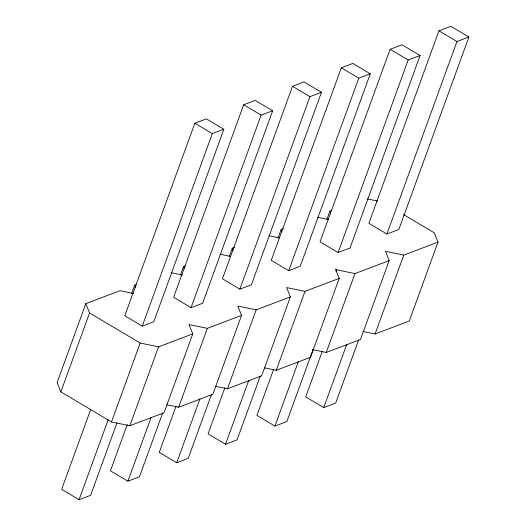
<?xml version="1.0" encoding="UTF-8"?>
<svg xmlns="http://www.w3.org/2000/svg" width="526" height="526" viewBox="0 0 526 526"><rect width="100%" height="100%" fill="white"/><g stroke="black" fill="none" stroke-linecap="round" stroke-linejoin="round"><path stroke-width="0.79" d="M133.597 293.508L120.033 290.7L85.817 303.66L57.104 382.553L60.852 391.883L111.466 421.944L129.817 425.738L164.027 412.778L192.746 333.885L188.998 324.555L207.356 328.349L241.565 315.396L237.811 306.066L256.169 309.86L290.378 296.907L286.631 287.577L304.988 291.371L339.198 278.412L335.45 269.082L336.614 269.779L354.971 273.573L389.181 260.613L385.433 251.283L403.784 255.084L438 242.124L434.246 232.794L403.462 214.516M60.852 391.883L89.571 312.99L85.817 303.66M131.572 293.593L134.636 285.171L136.155 284.592M90.755 409.294L61.621 489.338L79.071 499.7L90.603 495.334L116.936 422.989M194.857 123.262L124.794 315.771L142.244 326.14L153.776 321.767L223.846 129.258L206.389 118.896L194.857 123.262L212.313 133.624L223.846 129.258M79.071 499.7L108.205 419.656M142.244 326.14L212.313 133.624M111.466 421.944L140.179 343.044L89.571 312.99M180.385 275.105L183.456 266.675L185.737 265.814M127.246 424.666L110.434 470.849L127.89 481.211L139.423 476.845L162.672 412.963M243.676 104.773L173.606 297.282L191.063 307.644L202.595 303.278L272.659 110.769L255.209 100.407L243.676 104.773L261.126 115.135L272.659 110.769M129.817 425.738L158.536 346.838L192.746 333.885M127.89 481.211L151.14 417.328M191.063 307.644L261.126 115.135M229.204 256.616L232.275 248.187L234.55 247.325M176.059 406.177L159.253 452.36L176.703 462.722L188.236 458.356L211.485 394.474M292.495 86.284L222.426 278.793L239.876 289.155L251.408 284.79L321.478 92.28L304.028 81.911L292.495 86.284L309.945 96.646L321.478 92.28M166.663 404.77L178.636 407.249L207.356 328.349M176.703 462.722L199.959 398.839M239.876 289.155L309.945 96.646M241.565 315.396L212.846 394.29L178.636 407.249M278.024 238.127L281.088 229.698L283.369 228.836M224.878 387.688L208.072 433.865L225.522 444.233L237.055 439.861L260.304 375.985M341.315 67.795L271.245 260.304L288.695 270.666L300.228 266.301L370.297 73.791L352.841 63.422L341.315 67.795L358.765 78.157L370.297 73.791M215.482 386.281L227.456 388.76L256.169 309.86M225.522 444.233L248.772 380.351M288.695 270.666L358.765 78.157M290.378 296.907L261.665 375.801L227.456 388.76M326.843 219.638L329.907 211.209L331.426 210.637M273.698 369.199L256.892 415.376L274.92 426.086L286.841 421.576L313.174 349.231M390.128 49.306L320.064 241.815L338.093 252.526L350.014 248.009L420.077 55.5L402.048 44.789L390.128 49.306L408.163 60.01L420.077 55.5M264.302 367.792L276.268 370.271L304.988 291.371M274.92 426.086L298.452 361.434M338.093 252.526L408.163 60.01M336.055 271.311L336.614 269.779M339.198 278.412L310.485 357.312L276.268 370.271M322.234 351.48L305.705 396.887L323.74 407.597L335.654 403.087L358.627 339.974M438.947 30.81L368.877 223.326L386.912 234.037L398.826 229.52L468.896 37.011L450.861 26.3L438.947 30.81L456.982 41.521L468.896 37.011M312.687 349.665L326.251 352.473L354.971 273.573M323.74 407.597L346.713 344.484M386.912 234.037L456.982 41.521M389.181 260.613L360.461 339.513L326.251 352.473M363.098 331.505L375.071 333.984L403.784 255.084M438 242.124L409.281 321.024L375.071 333.984M367.312 198.913L377.688 201.057M317.697 217.238L328.868 219.546M268.878 235.727L279.253 237.87M220.059 254.216L230.434 256.366M171.239 272.705L182.417 275.019M140.179 343.044L158.536 346.838M329.907 211.209L330.775 213.365M281.088 229.698L281.956 231.854M232.275 248.187L233.136 250.343M183.456 266.675L184.317 268.832M134.636 285.171L135.504 287.321"/></g></svg>
